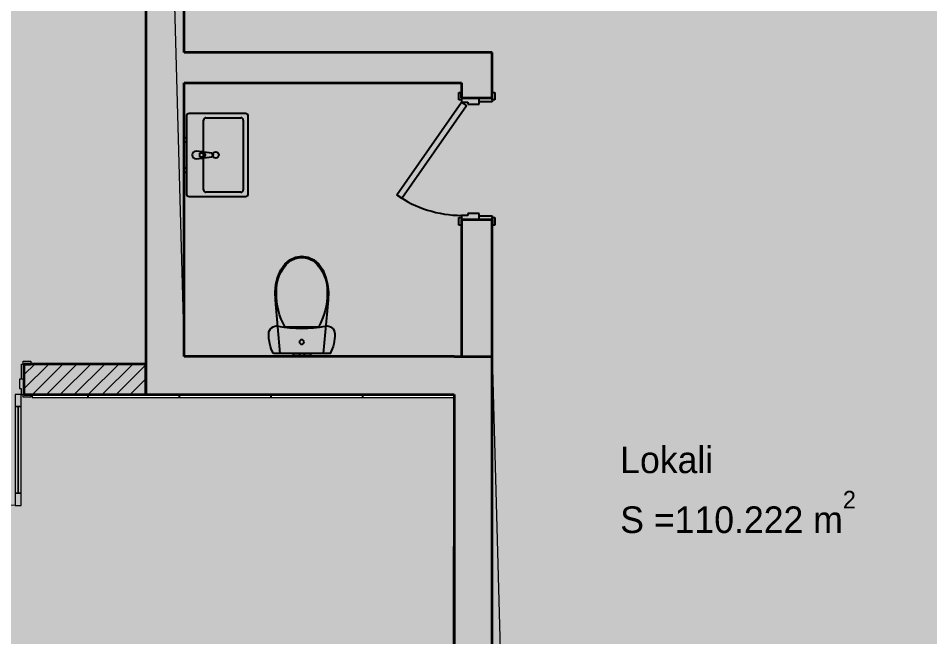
# Model space of a CAD drawing. Header units: millimetres. Extents: x -5491 to 122470, y -101890 to 30952.
# Drawn here: x 15785 to 21777, y -10995 to -6926 of the extents above; entities that cross this region are included whole.
import ezdxf
from ezdxf.enums import TextEntityAlignment as Align

# ---------------------------------------------------------------- set-up
doc = ezdxf.new("R2010")
doc.units = ezdxf.units.MM
doc.header["$MEASUREMENT"] = 0
doc.linetypes.add('Wipeout_Contour', pattern=[1000, 0, -1000])
for name, color, linetype in [('- lokalet e', 7, 'Continuous'), ('- Pllakat_koridore_CD', 7, 'Continuous'), ('A - Muret', 7, 'Continuous')]:
    doc.layers.add(name, color=color, linetype=linetype)
for name, color, linetype, lineweight in [('- lokalet e_Pen_No__132', 255, 'Continuous', 0), ('0_Pen_No__132', 255, 'Continuous', 0), ('2D Drafting - General_Pen_No__102', 254, 'Continuous', 13), ('A - Fill Zone_Pen_No__102', 254, 'Continuous', 13), ('A - Muret_Pen_No__7', 7, 'Continuous', 35), ('A - Sanitaria_Pen_No__42', 8, 'Continuous', 25), ('ARCHICAD Doors_Pen_No__42', 8, 'Continuous', 25), ('ARCHICAD Zone Stamps_Pen_No__1', 7, 'Continuous', 13)]:
    doc.layers.add(name, color=color, linetype=linetype, lineweight=lineweight)
for name, color, linetype, lineweight, true_color in [('- Pllakat_koridore_CD_Pen_No__145', 7, 'Continuous', 20, 0x0077b0), ('2D Drafting - General_Pen_No__81', 7, 'Continuous', 20, 0x6a6a6a), ('ARCHICAD Doors_Pen_No__108', 7, 'Continuous', 13, 0xfd8379)]:
    doc.layers.add(name, color=color, linetype=linetype, lineweight=lineweight, true_color=true_color)
doc.styles.add('GENERATED_STYLE_1', font='')
doc.styles.add('GENERATED_STYLE_3', font='')
doc.styles.get('GENERATED_STYLE_1').set_extended_font_data('Arial')
doc.styles.get('GENERATED_STYLE_3').set_extended_font_data('Century Gothic')
pattern_1 = [(45, (0, 0), (-45.96194, 45.96194), [])]

# ---------------------------------------------------------------- blocks, each defined once
blk = doc.blocks.new('Banjo_A - P27_4', base_point=(19391.6, -3997.9))
at = {"layer": '- lokalet e', "linetype": 'Continuous', "lineweight": 0, "true_color": 0x3f3f3f}
blk.add_hatch(color=250, dxfattribs=at).paths.add_polyline_path([(16977.5, -18945.8), (23177.5, -18945.8), (23177.5, -55), (16625, 0), (16875, -9150.8), (18900, -9150.8), (19048.4, -14536.3), (16950, -14750.8)])
at = {"layer": 'ARCHICAD Zone Stamps_Pen_No__1', "color": 7, "lineweight": 13, "style": 'GENERATED_STYLE_1'}
for tag, p in [('DUMMY_849', (19267, -3585.4)), ('ROOM_NAME', (18743.1, -3619.7)), ('floorCode', (18743.1, -3914.3)), ('stFloorCovering', (19006.4, -3914.3)), ('measuredAreaCode', (18743.1, -4208.9))]:
    blk.add_attdef(tag, text='', height=150, dxfattribs=at).set_placement(p, align=Align.TOP_LEFT)
blk = doc.blocks.new('Koridori_A - P34_11', base_point=(14961.2, -10939.6))
at = {"linetype": 'Continuous', "lineweight": 0, "true_color": 0x3f3f3f}
blk.add_hatch(color=250, dxfattribs=at).paths.add_polyline_path([(13624.7, -11391.5), (16668.7, -11366.7), (16668.7, -11375.9), (18645, -11375.9), (18650, -9420.8), (16625, -9400.8), (16625, -2200), (13600, -2200), (13600, -9400.8), (11850, -9400.8), (11850, -11400.8), (13625, -11375.9)])
at = {"layer": 'ARCHICAD Zone Stamps_Pen_No__1', "color": 7, "lineweight": 13, "style": 'GENERATED_STYLE_1'}
for tag, p in [('DUMMY_849', (15075.9, -10527.1)), ('ROOM_NAME', (14369.6, -10561.4)), ('measuredAreaCode', (14369.6, -10856)), ('perimeterCode', (14369.6, -11150.7))]:
    blk.add_attdef(tag, text='', height=150, dxfattribs=at).set_placement(p, align=Align.TOP_LEFT)
blk = doc.blocks.new('Wall_141', base_point=(18048, -9420.8))
at = {"layer": '- Pllakat_koridore_CD_Pen_No__145', "linetype": 'Continuous', "lineweight": 0, "true_color": 0x0077b0}
blk.add_hatch(color=144, dxfattribs=at).paths.add_polyline_path([(18048, -9400.8), (17448, -9400.8), (17448, -9420.8), (18048, -9420.8)])
at = {"layer": '- Pllakat_koridore_CD_Pen_No__145', "color": 144, "linetype": 'Continuous', "lineweight": 20, "true_color": 0x0077b0, "flags": 128}
for points in [[(18048, -9400.8), (17448, -9400.8)], [(17448, -9400.8), (17448, -9420.8)], [(18048, -9420.8), (18048, -9400.8)], [(17448, -9420.8), (18048, -9420.8)]]:
    blk.add_lwpolyline(points, dxfattribs=at)
blk = doc.blocks.new('Wall_142', base_point=(18048, -9420.8))
at = {"color": 254, "linetype": 'Wipeout_Contour', "lineweight": 0, "ltscale": 80356.741967}
blk.add_wipeout([(18048, -9400.8), (17448, -9400.8), (17448, -9420.8), (18048, -9420.8)], dxfattribs=at).dxf.layer = '- Pllakat_koridore_CD'
at = {"layer": '- Pllakat_koridore_CD_Pen_No__145', "color": 144, "linetype": 'Continuous', "lineweight": 20, "true_color": 0x0077b0, "flags": 128}
for points in [[(18048, -9400.8), (17448, -9400.8)], [(17448, -9400.8), (17448, -9420.8)], [(18048, -9420.8), (18048, -9400.8)], [(17448, -9420.8), (18048, -9420.8)]]:
    blk.add_lwpolyline(points, dxfattribs=at)
blk = doc.blocks.new('Wall_143', base_point=(18650, -9420.8))
at = {"layer": '- Pllakat_koridore_CD_Pen_No__145', "linetype": 'Continuous', "lineweight": 0, "true_color": 0x0077b0}
blk.add_hatch(color=144, dxfattribs=at).paths.add_polyline_path([(18650, -9400.8), (18050, -9400.8), (18050, -9420.8), (18650, -9420.8)])
at = {"layer": '- Pllakat_koridore_CD_Pen_No__145', "color": 144, "linetype": 'Continuous', "lineweight": 20, "true_color": 0x0077b0, "flags": 128}
for points in [[(18650, -9400.8), (18050, -9400.8)], [(18050, -9400.8), (18050, -9420.8)], [(18650, -9420.8), (18650, -9400.8)], [(18050, -9420.8), (18650, -9420.8)]]:
    blk.add_lwpolyline(points, dxfattribs=at)
blk = doc.blocks.new('Wall_144', base_point=(18650, -9420.8))
at = {"color": 254, "linetype": 'Wipeout_Contour', "lineweight": 0, "ltscale": 82491.731191}
blk.add_wipeout([(18650, -9400.8), (18050, -9400.8), (18050, -9420.8), (18650, -9420.8)], dxfattribs=at).dxf.layer = '- Pllakat_koridore_CD'
at = {"layer": '- Pllakat_koridore_CD_Pen_No__145', "color": 144, "linetype": 'Continuous', "lineweight": 20, "true_color": 0x0077b0, "flags": 128}
for points in [[(18650, -9400.8), (18050, -9400.8)], [(18050, -9400.8), (18050, -9420.8)], [(18650, -9420.8), (18650, -9400.8)], [(18050, -9420.8), (18650, -9420.8)]]:
    blk.add_lwpolyline(points, dxfattribs=at)
blk = doc.blocks.new('Wall_145', base_point=(16844, -9420.8))
at = {"layer": '- Pllakat_koridore_CD_Pen_No__145', "linetype": 'Continuous', "lineweight": 0, "true_color": 0x0077b0}
blk.add_hatch(color=144, dxfattribs=at).paths.add_polyline_path([(16844, -9400.8), (16244, -9400.8), (16244, -9420.8), (16844, -9420.8)])
at = {"layer": '- Pllakat_koridore_CD_Pen_No__145', "color": 144, "linetype": 'Continuous', "lineweight": 20, "true_color": 0x0077b0, "flags": 128}
for points in [[(16844, -9400.8), (16244, -9400.8)], [(16244, -9400.8), (16244, -9420.8)], [(16844, -9420.8), (16844, -9400.8)], [(16244, -9420.8), (16844, -9420.8)]]:
    blk.add_lwpolyline(points, dxfattribs=at)
blk = doc.blocks.new('Wall_146', base_point=(16844, -9420.8))
at = {"color": 254, "linetype": 'Wipeout_Contour', "lineweight": 0, "ltscale": 76135.674637}
blk.add_wipeout([(16844, -9400.8), (16244, -9400.8), (16244, -9420.8), (16844, -9420.8)], dxfattribs=at).dxf.layer = '- Pllakat_koridore_CD'
at = {"layer": '- Pllakat_koridore_CD_Pen_No__145', "color": 144, "linetype": 'Continuous', "lineweight": 20, "true_color": 0x0077b0, "flags": 128}
for points in [[(16844, -9400.8), (16244, -9400.8)], [(16244, -9400.8), (16244, -9420.8)], [(16844, -9420.8), (16844, -9400.8)], [(16244, -9420.8), (16844, -9420.8)]]:
    blk.add_lwpolyline(points, dxfattribs=at)
blk = doc.blocks.new('Wall_147', base_point=(17446, -9420.8))
at = {"layer": '- Pllakat_koridore_CD_Pen_No__145', "linetype": 'Continuous', "lineweight": 0, "true_color": 0x0077b0}
blk.add_hatch(color=144, dxfattribs=at).paths.add_polyline_path([(17446, -9400.8), (16846, -9400.8), (16846, -9420.8), (17446, -9420.8)])
at = {"layer": '- Pllakat_koridore_CD_Pen_No__145', "color": 144, "linetype": 'Continuous', "lineweight": 20, "true_color": 0x0077b0, "flags": 128}
for points in [[(17446, -9400.8), (16846, -9400.8)], [(16846, -9400.8), (16846, -9420.8)], [(17446, -9420.8), (17446, -9400.8)], [(16846, -9420.8), (17446, -9420.8)]]:
    blk.add_lwpolyline(points, dxfattribs=at)
blk = doc.blocks.new('Wall_148', base_point=(17446, -9420.8))
at = {"color": 254, "linetype": 'Wipeout_Contour', "lineweight": 0, "ltscale": 78237.614655}
blk.add_wipeout([(17446, -9400.8), (16846, -9400.8), (16846, -9420.8), (17446, -9420.8)], dxfattribs=at).dxf.layer = '- Pllakat_koridore_CD'
at = {"layer": '- Pllakat_koridore_CD_Pen_No__145', "color": 144, "linetype": 'Continuous', "lineweight": 20, "true_color": 0x0077b0, "flags": 128}
for points in [[(17446, -9400.8), (16846, -9400.8)], [(16846, -9400.8), (16846, -9420.8)], [(17446, -9420.8), (17446, -9400.8)], [(16846, -9420.8), (17446, -9420.8)]]:
    blk.add_lwpolyline(points, dxfattribs=at)
blk = doc.blocks.new('Wall_159', base_point=(16242, -9420.8))
at = {"layer": '- Pllakat_koridore_CD_Pen_No__145', "linetype": 'Continuous', "lineweight": 0, "true_color": 0x0077b0}
blk.add_hatch(color=144, dxfattribs=at).paths.add_polyline_path([(16242, -9400.8), (15876.2, -9400.8), (15876.2, -9420.8), (16242, -9420.8)])
at = {"layer": '- Pllakat_koridore_CD_Pen_No__145', "color": 144, "linetype": 'Continuous', "lineweight": 20, "true_color": 0x0077b0, "flags": 128}
for points in [[(16242, -9400.8), (15876.2, -9400.8)], [(15876.2, -9400.8), (15876.2, -9420.8)], [(16242, -9420.8), (16242, -9400.8)], [(15876.2, -9420.8), (16242, -9420.8)]]:
    blk.add_lwpolyline(points, dxfattribs=at)
blk = doc.blocks.new('Wall_160', base_point=(16242, -9420.8))
at = {"color": 254, "linetype": 'Wipeout_Contour', "lineweight": 0, "ltscale": 74454.611658}
blk.add_wipeout([(16242, -9400.8), (15876.2, -9400.8), (15876.2, -9420.8), (16242, -9420.8)], dxfattribs=at).dxf.layer = '- Pllakat_koridore_CD'
at = {"layer": '- Pllakat_koridore_CD_Pen_No__145', "color": 144, "linetype": 'Continuous', "lineweight": 20, "true_color": 0x0077b0, "flags": 128}
for points in [[(16242, -9400.8), (15876.2, -9400.8)], [(15876.2, -9400.8), (15876.2, -9420.8)], [(16242, -9420.8), (16242, -9400.8)], [(15876.2, -9420.8), (16242, -9420.8)]]:
    blk.add_lwpolyline(points, dxfattribs=at)
blk = doc.blocks.new('WC 25')
at = {"layer": 'A - Sanitaria_Pen_No__42', "color": 8, "linetype": 'Continuous', "lineweight": 25}
for p, q in [((-57, 20), (-40.3, 20)), ((-57, 0), (-57, 20)), ((-40.3, 20), (-16, 20)), ((-16, 20), (-11.3, 20)), ((-16, 0), (-16, 20)), ((-11.3, 20), (0, 20)), ((0, 20), (11.3, 20)), ((0, 0), (11.3, 0)), ((11.3, 20), (16, 20)), ((11.3, 0), (16, 0)), ((16, 0), (16, 20)), ((16, 20), (40.3, 20)), ((16, 0), (40.3, 0)), ((40.3, 20), (57, 20)), ((40.3, 0), (57, 0)), ((57, 0), (57, 20)), ((-57, 0), (-40.3, 0)), ((-40.3, 0), (-16, 0)), ((-16, 0), (-11.3, 0)), ((-11.3, 0), (0, 0)), ((0, -173), (-108.9, -173)), ((108.9, -173), (0, -173))]:
    blk.add_line(p, q, dxfattribs=at)
at = {"layer": 'A - Sanitaria_Pen_No__42', "color": 8, "linetype": 'Continuous', "lineweight": 25, "flags": 128}
for points in [[(-186.8, 0), (-193.9, -15.1), (-200.1, -30.5), (-205.4, -46.3), (-209.7, -62.4), (-213.1, -78.7), (-215.5, -95.2), (-217, -111.8), (-217.5, -128.5), (-216.2, -140), (-212.4, -151), (-206.3, -160.9), (-198.2, -169.1), (-188.5, -175.5), (-177.6, -179.5), (-166.1, -181), (-154.5, -180), (-116.2, -173.2), (-77.6, -168.3), (-38.9, -165.4), (0, -164.4), (38.9, -165.4), (77.6, -168.3), (116.2, -173.2), (154.5, -180), (166.1, -181), (177.6, -179.5), (188.5, -175.5), (198.2, -169.1), (206.3, -160.9), (212.4, -151), (216.2, -140), (217.5, -128.5), (217, -111.8), (215.5, -95.2), (213.1, -78.7), (209.7, -62.4), (205.4, -46.3), (200.1, -30.5), (193.9, -15.1), (186.8, 0)], [(-169.4, -453.4), (-157, -503.2), (-138, -550.1), (-112.4, -587.3), (-79.4, -615.8), (-41, -633.8), (0, -640), (41, -633.8), (79.4, -615.8), (112.4, -587.3), (138, -550.1), (157, -503.2), (169.4, -453.4), (174.9, -402.1), (173.3, -350.4), (141, 0), (-141, 0), (-173.3, -350.4), (-174.9, -402.1)]]:
    blk.add_lwpolyline(points, close=True, dxfattribs=at)
at = {"layer": 'A - Sanitaria_Pen_No__42', "color": 8, "linetype": 'Continuous', "lineweight": 25}
blk.add_ellipse((0, -75), major_axis=(15, 0), ratio=0.999724, dxfattribs=at)
for centre, major_axis, start_param, end_param in [((258.1, -387.9), (0, 425.5), 1.041392, 1.594412), ((-258.1, -387.9), (0, 425.5), 4.688771, 5.241791), ((89.5, -412.3), (0, 257.1), 1.515065, 2.415654), ((-89.5, -412.3), (0, 257.1), 3.867528, 4.768116), ((0.8, -492.8), (0, 138.6), 2.509088, 3.135732), ((-0.8, -492.8), (0, 138.6), 3.147454, 3.774097)]:
    blk.add_ellipse(centre, major_axis=major_axis, ratio=0.999377, start_param=start_param, end_param=end_param, dxfattribs=at)
blk = doc.blocks.new('Basin 25')
at = {"layer": 'A - Sanitaria_Pen_No__42', "color": 8, "linetype": 'Continuous', "lineweight": 25}
for p, q in [((-230, -110), (230, -110)), ((-13.6, -99.8), (-13.6, -84.9)), ((-13.6, -84.9), (13.6, -84.9)), ((13.6, -84.9), (13.6, -99.8)), ((-245, -355), (-245, -125)), ((245, -125), (245, -355)), ((230, -370), (-230, -370))]:
    blk.add_line(p, q, dxfattribs=at)
at = {"layer": 'A - Sanitaria_Pen_No__42', "color": 8, "linetype": 'Continuous', "lineweight": 25, "flags": 128}
for points in [[(-260, 0), (260, 0, -0.414214), (275, -15), (275, -385, -0.414214), (260, -400), (-260, -400, -0.414214), (-275, -385), (-275, -15, -0.414214)], [(-25, -60), (-21, -102, 0.12102), (-17.7, -111.5), (-11.1, -164.4, 0.882566), (11.1, -164.4), (17.7, -111.5, 0.12102), (21, -102), (25, -60, 1)]]:
    blk.add_lwpolyline(points, format="xyb", close=True, dxfattribs=at)
for points in [[(-113.5, 0), (-86.5, 0), (-86.5, 20), (-113.5, 20)], [(86.5, 0), (113.5, 0), (113.5, 20), (86.5, 20)]]:
    blk.add_lwpolyline(points, close=True, dxfattribs=at)
at = {"layer": 'A - Sanitaria_Pen_No__42', "color": 8, "linetype": 'Continuous', "lineweight": 25}
blk.add_circle((0, -189.1), 20, dxfattribs=at)
for centre, radius, start, end in [((-230, -125), 15, 90, 180), ((0, -100.1), 21.1, 212.77103, 327.22897), ((0, -99.8), 13.6, 180, 0), ((230, -125), 15, 0, 90), ((-230, -355), 15, 180, 270), ((230, -355), 15, 270, 0)]:
    blk.add_arc(centre, radius, start, end, dxfattribs=at)
blk = doc.blocks.new('Wall_172', base_point=(16625, 0))
at = {"layer": 'A - Muret', "linetype": 'Continuous', "lineweight": 0, "true_color": 0x000000}
for points in [[(16875, -1600), (16625, -1600), (16625, -4700), (16875, -4700)], [(16625, -9150.8), (16875, -9150.8), (16875, -6200), (16625, -6200)], [(16875, -9150.8), (16625, -9400.8), (16875, -9400.8)], [(16625, -9150.8), (16625, -9400.8), (16875, -9150.8)]]:
    blk.add_hatch(color=18, dxfattribs=at).paths.add_polyline_path(points)
at = {"layer": 'A - Muret_Pen_No__7', "color": 7, "linetype": 'Continuous', "lineweight": 35, "flags": 128}
for points in [[(16625, -1600), (16625, -2000)], [(16875, -4700), (16875, -1600)], [(16625, -2200), (16625, -4700)], [(16625, -6200), (16625, -9400.8)], [(16875, -7150.8), (16875, -6200)], [(16875, -9150.8), (16875, -7350.8)], [(16625, -9400.8), (16875, -9400.8)]]:
    blk.add_lwpolyline(points, dxfattribs=at)
blk = doc.blocks.new('Wall_173', base_point=(16625, -9400.8))
at = {"layer": 'A - Muret', "linetype": 'Continuous', "lineweight": 0, "true_color": 0x000000}
for points in [[(16875, -9400.8), (18650, -9400.8), (18650, -9150.8), (16875, -9150.8)], [(18700, -9150.8), (18900, -9400.8), (18900, -9150.8)]]:
    blk.add_hatch(color=18, dxfattribs=at).paths.add_polyline_path(points)
at = {"layer": 'A - Muret_Pen_No__7', "color": 7, "linetype": 'Continuous', "lineweight": 35, "flags": 128}
for points in [[(18650, -9150.8), (16875, -9150.8)], [(18900, -9400.8), (18900, -9150.8)], [(16875, -9400.8), (18650, -9400.8)]]:
    blk.add_lwpolyline(points, dxfattribs=at)
blk = doc.blocks.new('Wall_174', base_point=(18650, -9150.8))
at = {"layer": 'A - Muret', "linetype": 'Continuous', "lineweight": 0, "true_color": 0x000000}
blk.add_hatch(color=18, dxfattribs=at).paths.add_polyline_path([(18900, -11400.8), (18900, -9150.8), (18650, -9150.8), (18650, -11400.8)])
at = {"layer": 'A - Muret_Pen_No__7', "color": 7, "linetype": 'Continuous', "lineweight": 35, "flags": 128}
for points in [[(18650, -9150.8), (18900, -9150.8)], [(18650, -9400.8), (18650, -11400.8)], [(18900, -11400.8), (18900, -9400.8)]]:
    blk.add_lwpolyline(points, dxfattribs=at)
blk = doc.blocks.new('Door 25_2')
at = {"layer": 'ARCHICAD Doors_Pen_No__42', "color": 8, "linetype": 'Continuous', "lineweight": 25}
for p, q in [((-260.4, 394), (-237.4, 426.7)), ((-237.4, 426.7), (372, 0)), ((349.1, -32.8), (-260.4, 394)), ((-437, 0), (-437, 19)), ((-437, 19), (-387, 19)), ((-387, 0), (-437, 0)), ((-400, 0), (-437, 0)), ((-400, 0), (-437, 0)), ((-372, 0), (-400, 0)), ((-400, 0), (-400, -115)), ((-400, 0), (-400, -115)), ((-400, 0), (-400, -115)), ((-387, 19), (-387, 0)), ((-372, -40), (-372, 0)), ((372, 0), (349.1, -32.8)), ((400, 0), (372, 0)), ((372, 0), (372, -40)), ((387, 19), (437, 19)), ((387, 0), (387, 19)), ((437, 0), (387, 0)), ((400, -115), (400, 0)), ((400, 0), (400, -115)), ((400, 0), (400, -115)), ((400, 0), (437, 0)), ((400, 0), (437, 0)), ((437, 19), (437, 0)), ((-360, -40), (-372, -40)), ((-360, -115), (-360, -40)), ((372, -40), (360, -40)), ((360, -40), (360, -115)), ((-400, -200), (-400, -115)), ((-400, -115), (-375, -115)), ((-400, -115), (-360, -115)), ((-400, -115), (-400, -200)), ((-400, -115), (-400, -200)), ((-375, -115), (-375, -200)), ((360, -115), (400, -115)), ((375, -200), (375, -115)), ((375, -115), (400, -115)), ((400, -115), (400, -200)), ((400, -115), (400, -200)), ((400, -115), (400, -200)), ((-437, -219), (-437, -200)), ((-437, -200), (-387, -200)), ((-400, -200), (-437, -200)), ((-400, -200), (-437, -200)), ((-387, -219), (-437, -219)), ((-375, -200), (-400, -200)), ((-387, -200), (-387, -219)), ((400, -200), (375, -200)), ((387, -200), (437, -200)), ((387, -219), (387, -200)), ((437, -219), (387, -219)), ((400, -200), (437, -200)), ((400, -200), (437, -200)), ((437, -200), (437, -219))]:
    blk.add_line(p, q, dxfattribs=at)
blk.add_arc((372, 0), 744, 145, 180, dxfattribs=at)
blk = doc.blocks.new('Wall_205', base_point=(18900, -9400.8))
at = {"layer": 'A - Muret', "linetype": 'Continuous', "lineweight": 0, "true_color": 0x000000}
for points in [[(18700, -7350.8), (18900, -7150.8), (18700, -7150.8)], [(18700, -7350.8), (18900, -7350.8), (18900, -7150.8)], [(18700, -7350.8), (18700, -7450.8), (18900, -7450.8), (18900, -7350.8)], [(18700, -9150.8), (18900, -9150.8), (18900, -8250.8), (18700, -8250.8)]]:
    blk.add_hatch(color=18, dxfattribs=at).paths.add_polyline_path(points)
at = {"layer": 'A - Muret_Pen_No__7', "color": 7, "linetype": 'Continuous', "lineweight": 35}
for p, q in [((18700, -7450.8), (18700, -7413.8)), ((18900, -7450.8), (18900, -7413.8)), ((18700, -7450.8), (18815, -7450.8)), ((18815, -7450.8), (18900, -7450.8)), ((18700, -8250.8), (18700, -8287.8)), ((18700, -8250.8), (18815, -8250.8)), ((18815, -8250.8), (18900, -8250.8)), ((18900, -8250.8), (18900, -8287.8))]:
    blk.add_line(p, q, dxfattribs=at)
at = {"layer": 'A - Muret_Pen_No__7', "color": 7, "linetype": 'Continuous', "lineweight": 35, "flags": 128}
for points in [[(18900, -7150.8), (18700, -7150.8)], [(18900, -7450.8), (18900, -7150.8)], [(18700, -7350.8), (18700, -7450.8)], [(18700, -8250.8), (18700, -9150.8)], [(18900, -9150.8), (18900, -8250.8)]]:
    blk.add_lwpolyline(points, dxfattribs=at)
at = {"layer": 'ARCHICAD Doors_Pen_No__42', "color": 8, "linetype": 'Continuous', "lineweight": 25, "zscale": 1000, "rotation": 90}
blk.add_blockref('Door 25_2', (18700, -7850.8), dxfattribs=at)
blk = doc.blocks.new('Wall_206', base_point=(18900, -7150.8))
at = {"layer": 'A - Muret', "linetype": 'Continuous', "lineweight": 0, "true_color": 0x000000}
blk.add_hatch(color=18, dxfattribs=at).paths.add_polyline_path([(18700, -7150.8), (16875, -7150.8), (16875, -7350.8), (18700, -7350.8)])
at = {"layer": 'A - Muret_Pen_No__7', "color": 7, "linetype": 'Continuous', "lineweight": 35, "flags": 128}
for points in [[(18700, -7150.8), (16875, -7150.8)], [(16875, -7350.8), (18700, -7350.8)]]:
    blk.add_lwpolyline(points, dxfattribs=at)
blk = doc.blocks.new('Metal Double Door 25')
at = {"layer": 'ARCHICAD Doors_Pen_No__108', "color": 11, "linetype": 'Continuous', "lineweight": 13, "true_color": 0xfd8379}
for p, q in [((-730, 730), (-730, 650)), ((-690, 730), (-730, 730)), ((-690, 650), (-690, 730)), ((690, 650), (690, 730)), ((690, 730), (730, 730)), ((730, 730), (730, 650)), ((-730, 650), (-690, 650)), ((-710, 650), (-710, 80)), ((730, 650), (690, 650)), ((710, 650), (710, 80)), ((-690, 80), (-730, 80)), ((-730, 80), (-730, 0)), ((-690, 0), (-690, 80)), ((690, 0), (690, 80)), ((690, 80), (730, 80)), ((730, 80), (730, 0)), ((-793, 0), (-793, 19)), ((-793, 19), (-743, 19)), ((-743, 0), (-793, 0)), ((-750, 0), (-793, 0)), ((-750, 0), (-793, 0)), ((-730, 0), (-750, 0)), ((-750, 0), (-750, -100)), ((-750, 0), (-750, -100)), ((-750, 0), (-750, -100)), ((-743, 19), (-743, 0)), ((-730, -40), (-730, 0)), ((-730, 0), (-690, 0)), ((730, 0), (690, 0)), ((750, 0), (730, 0)), ((730, 0), (730, -40)), ((743, 19), (793, 19)), ((743, 0), (743, 19)), ((793, 0), (743, 0)), ((750, -100), (750, 0)), ((750, 0), (750, -100)), ((750, 0), (750, -100)), ((750, 0), (793, 0)), ((750, 0), (793, 0)), ((793, 19), (793, 0)), ((-718, -40), (-730, -40)), ((-718, -100), (-718, -40)), ((730, -40), (718, -40)), ((718, -40), (718, -100)), ((-750, -200), (-750, -100)), ((-750, -100), (-731, -100)), ((-750, -100), (-718, -100)), ((-750, -100), (-750, -200)), ((-750, -100), (-750, -200)), ((-731, -100), (-731, -200)), ((718, -100), (750, -100)), ((731, -200), (731, -100)), ((731, -100), (750, -100)), ((750, -100), (750, -200)), ((750, -100), (750, -200)), ((750, -100), (750, -200)), ((-793, -219), (-793, -200)), ((-793, -200), (-743, -200)), ((-750, -200), (-793, -200)), ((-750, -200), (-793, -200)), ((-743, -219), (-793, -219)), ((-731, -200), (-750, -200)), ((-743, -200), (-743, -219)), ((750, -200), (731, -200)), ((743, -200), (793, -200)), ((743, -219), (743, -200)), ((793, -219), (743, -219)), ((750, -200), (793, -200)), ((750, -200), (793, -200)), ((793, -200), (793, -219))]:
    blk.add_line(p, q, dxfattribs=at)
at = {"layer": 'ARCHICAD Doors_Pen_No__108', "color": 11, "linetype": 'Continuous', "lineweight": 13, "true_color": 0xfd8379, "flags": 128}
for points in [[(-730, 650), (-730, 80), (-710, 80), (-710, 650)], [(-710, 650), (-710, 80), (-690, 80), (-690, 650)], [(710, 650), (710, 80), (690, 80), (690, 650)], [(730, 650), (730, 80), (710, 80), (710, 650)]]:
    blk.add_lwpolyline(points, close=True, dxfattribs=at)
at = {"layer": 'ARCHICAD Doors_Pen_No__108', "color": 11, "linetype": 'Continuous', "lineweight": 13, "true_color": 0xfd8379}
for centre, start, end in [((-730, 0), 0, 90), ((730, 0), 90, 180)]:
    blk.add_arc(centre, 730, start, end, dxfattribs=at)
blk = doc.blocks.new('Wall_226', base_point=(13525, -9400.8))
at = {"layer": 'A - Muret', "linetype": 'Continuous', "lineweight": 0, "true_color": 0x000000}
h = blk.add_hatch(dxfattribs=at)
h.set_pattern_fill('Common_Brick', color=18, style=0, pattern_type=2)
h.set_pattern_definition(pattern_1)
h.paths.add_polyline_path([(13600, -9400.8), (14325, -9400.8), (14325, -9200.8), (13600, -9200.8)])
h = blk.add_hatch(dxfattribs=at)
h.set_pattern_fill('Common_Brick', color=18, style=0, pattern_type=2)
h.set_pattern_definition(pattern_1)
h.paths.add_polyline_path([(15825, -9400.8), (16625, -9400.8), (16625, -9200.8), (15825, -9200.8)])
at = {"layer": 'A - Muret_Pen_No__7', "color": 7, "linetype": 'Continuous', "lineweight": 35}
for p, q in [((13600, -9400.8), (13600, -9200.8)), ((14325, -9200.8), (14282, -9200.8)), ((14325, -9300.8), (14325, -9200.8)), ((15825, -9200.8), (15868, -9200.8)), ((15825, -9300.8), (15825, -9200.8)), ((14325, -9400.8), (14325, -9300.8)), ((15825, -9400.8), (15825, -9300.8)), ((14325, -9400.8), (14282, -9400.8)), ((15825, -9400.8), (15868, -9400.8))]:
    blk.add_line(p, q, dxfattribs=at)
at = {"layer": 'A - Muret_Pen_No__7', "color": 7, "linetype": 'Continuous', "lineweight": 35, "flags": 128}
for points in [[(13525, -9200.8), (13525, -9400.8)], [(14325, -9200.8), (13600, -9200.8)], [(16625, -9200.8), (15825, -9200.8)], [(16625, -9400.8), (16625, -9200.8)], [(13525, -9400.8), (14325, -9400.8)], [(15825, -9400.8), (16625, -9400.8)]]:
    blk.add_lwpolyline(points, dxfattribs=at)
at = {"layer": 'ARCHICAD Doors_Pen_No__108', "color": 11, "linetype": 'Continuous', "lineweight": 13, "true_color": 0xfd8379, "zscale": 1000, "rotation": 180}
blk.add_blockref('Metal Double Door 25', (15075, -9400.8), dxfattribs=at)

msp = doc.modelspace()

# ---------------------------------------------------------------- hatches: boundary and pattern name
at = {"layer": '2D Drafting - General_Pen_No__102', "linetype": 'Continuous', "lineweight": 0, "true_color": 0xf9f9f9}
msp.add_hatch(color=7, dxfattribs=at).paths.add_polyline_path([(16625, 0), (23050, 0), (23050, -19000.8), (16825, -19000.8), (16825, -14625.8), (18775, -14625.8), (18775, -11400.8), (18650, -11400.8), (18650, -9400.8), (16625, -9400.8)])
at = {"layer": 'A - Fill Zone_Pen_No__102', "linetype": 'Continuous', "lineweight": 0, "true_color": 0x141414}
msp.add_hatch(color=250, dxfattribs=at).paths.add_polyline_path([(16625, 0), (16625, -9400.8), (18650, -9400.8), (18650, -11400.8), (18775, -11400.8), (18775, -14625.8), (16825, -14625.8), (16825, -19000.8), (27400, -19000.8), (27400, 0)])

# ---------------------------------------------------------------- linework, layer by layer
at = {"layer": '- lokalet e_Pen_No__132', "color": 255, "linetype": 'Continuous', "lineweight": 0, "flags": 128}
msp.add_lwpolyline([(16977.5, -18945.8), (23177.5, -18945.8), (23177.5, -55), (16625, 0), (16875, -9150.8), (18900, -9150.8), (19048.4, -14536.3), (16950, -14750.8)], close=True, dxfattribs=at)
at = {"layer": '0_Pen_No__132', "color": 255, "linetype": 'Continuous', "lineweight": 0, "flags": 128}
msp.add_lwpolyline([(13624.7, -11391.5), (16668.7, -11366.7), (16668.7, -11375.9), (18645, -11375.9), (18650, -9420.8), (16625, -9400.8), (16625, -2200), (13600, -2200), (13600, -9400.8), (11850, -9400.8), (11850, -11400.8), (13625, -11375.9)], close=True, dxfattribs=at)

# ---------------------------------------------------------------- block references
at = {"layer": '- lokalet e', "color": 254, "linetype": 'Continuous', "lineweight": 13}
msp.add_blockref('Banjo_A - P27_4', (19391.6, -3997.9), dxfattribs=at)
at = {"layer": '- Pllakat_koridore_CD', "color": 144, "lineweight": 20, "true_color": 0x0077b0}
for name, p in [('Wall_145', (16844, -9420.8)), ('Wall_141', (18048, -9420.8))]:
    msp.add_blockref(name, p, dxfattribs=at)
at = {"color": 254, "linetype": 'Continuous', "lineweight": 13}
msp.add_blockref('Koridori_A - P34_11', (14961.2, -10939.6), dxfattribs=at)
at = {"layer": 'A - Muret', "color": 7, "lineweight": 35}
for name, p in [('Wall_206', (18900, -7150.8)), ('Wall_205', (18900, -9400.8))]:
    msp.add_blockref(name, p, dxfattribs=at)
at = {"layer": 'A - Sanitaria_Pen_No__42', "color": 8, "linetype": 'Continuous', "lineweight": 25, "zscale": 1000, "rotation": 90}
msp.add_blockref('Basin 25', (16894.1, -7825.8), dxfattribs=at)
at = {"layer": 'A - Sanitaria_Pen_No__42', "color": 8, "linetype": 'Continuous', "lineweight": 25, "xscale": -1, "zscale": 1000, "rotation": 180}
msp.add_blockref('WC 25', (17649.1, -9130.8), dxfattribs=at)

# ---------------------------------------------------------------- texts
at = {"layer": '2D Drafting - General_Pen_No__81', "color": 251, "lineweight": 20, "true_color": 0x6a6a6a, "insert": (19742.2, -10314.9), "char_height": 175, "attachment_point": 7, "style": 'GENERATED_STYLE_3'}
msp.add_mtext('{\\fCentury Gothic|b0|i0|c0|p34;Lokali ^MS =110.222 m{\\H0.66x;\\S2^  ;}}', dxfattribs=at)

# ---------------------------------------------------------------- next in the draw order: block references
at = {"layer": '- Pllakat_koridore_CD', "color": 144, "lineweight": 20, "true_color": 0x0077b0}
for name, p in [('Wall_146', (16844, -9420.8)), ('Wall_142', (18048, -9420.8))]:
    msp.add_blockref(name, p, dxfattribs=at)

# ---------------------------------------------------------------- next in the draw order: block references
for name, p in [('Wall_159', (16242, -9420.8)), ('Wall_147', (17446, -9420.8)), ('Wall_143', (18650, -9420.8))]:
    msp.add_blockref(name, p, dxfattribs=at)

# ---------------------------------------------------------------- next in the draw order: block references
for name, p in [('Wall_160', (16242, -9420.8)), ('Wall_148', (17446, -9420.8)), ('Wall_144', (18650, -9420.8))]:
    msp.add_blockref(name, p, dxfattribs=at)

# ---------------------------------------------------------------- next in the draw order: block references
at = {"layer": 'A - Muret', "color": 7, "lineweight": 35}
for name, p in [('Wall_172', (16625, 0)), ('Wall_173', (16625, -9400.8)), ('Wall_174', (18650, -9150.8)), ('Wall_226', (13525, -9400.8))]:
    msp.add_blockref(name, p, dxfattribs=at)

doc.saveas('drawing.dxf')
